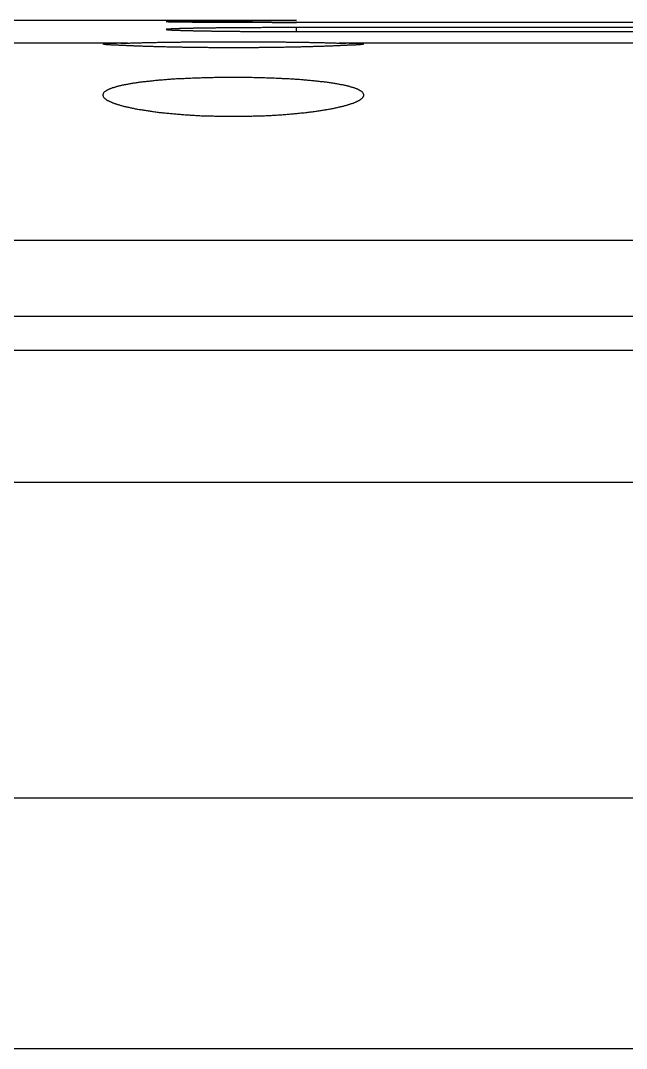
# Model space of a CAD drawing. Header units: millimetres. Extents: x -945625 to 316, y 6 to 533140.
# Drawn here: x -945372.03 to -945368.2, y 532390.01 to 532396.51 of the extents above; entities that cross this region are included whole.
import ezdxf

# ---------------------------------------------------------------- set-up
doc = ezdxf.new("R2010")
doc.units = ezdxf.units.MM
doc.header["$LTSCALE"] = 4

msp = doc.modelspace()

# ---------------------------------------------------------------- linework, layer by layer
at = {"color": 7, "linetype": 'Continuous'}
for p, q in [((-945370.2844, 532396.5092), (-945400.8844, 532396.5092)), ((-945370.2844, 532396.4981), (-945367.2844, 532396.4981)), ((-945370.2844, 532396.4399), (-945370.2844, 532396.4646)), ((-945367.2844, 532396.4646), (-945370.2844, 532396.4646)), ((-945370.2844, 532396.4399), (-945367.2844, 532396.4399)), ((-945371.3958, 532396.3653), (-945373.373, 532396.3653)), ((-945371.3958, 532396.3652), (-945371.3406, 532396.3652)), ((-945370.0282, 532396.3652), (-945369.9729, 532396.3652)), ((-945367.9958, 532396.3653), (-945369.9729, 532396.3653)), ((-945354.8844, 532395.118), (-945400.8844, 532395.118)), ((-945400.8844, 532394.6388), (-945354.8844, 532394.6388)), ((-945462.6844, 532394.425), (-945343.4844, 532394.425)), ((-945343.4844, 532393.589), (-945462.6844, 532393.589)), ((-945343.4844, 532391.5908), (-945462.6844, 532391.5908)), ((-945454.4844, 532390.0092), (-945353.8844, 532390.0092))]:
    msp.add_line(p, q, dxfattribs=at)
for points in [[(-945370.2845, 532396.5067), (-945370.2915, 532396.5067), (-945370.2975, 532396.5067), (-945370.3045, 532396.5067), (-945370.3115, 532396.5067), (-945370.3185, 532396.5067), (-945370.3255, 532396.5067), (-945370.3315, 532396.5067), (-945370.3385, 532396.5067), (-945370.3455, 532396.5067), (-945370.3525, 532396.5067), (-945370.3585, 532396.5067), (-945370.3655, 532396.5067), (-945370.3725, 532396.5067), (-945370.3795, 532396.5067), (-945370.3855, 532396.5067), (-945370.3925, 532396.5067), (-945370.3995, 532396.5067), (-945370.4065, 532396.5067), (-945370.4125, 532396.5067), (-945370.4195, 532396.5067), (-945370.4265, 532396.5067), (-945370.4335, 532396.5067), (-945370.4395, 532396.5067), (-945370.4465, 532396.5067), (-945370.4535, 532396.5067), (-945370.4595, 532396.5067), (-945370.4665, 532396.5067), (-945370.4735, 532396.5067), (-945370.4795, 532396.5067), (-945370.4865, 532396.5067), (-945370.4935, 532396.5067), (-945370.4995, 532396.5067), (-945370.5065, 532396.5067), (-945370.5135, 532396.5067), (-945370.5195, 532396.5067), (-945370.5265, 532396.5067), (-945370.5325, 532396.5067), (-945370.5395, 532396.5067), (-945370.5455, 532396.5067), (-945370.5525, 532396.5067), (-945370.5585, 532396.5067), (-945370.5645, 532396.5057), (-945370.5715, 532396.5057), (-945370.5775, 532396.5057), (-945370.5845, 532396.5057), (-945370.5905, 532396.5057), (-945370.5965, 532396.5057), (-945370.6035, 532396.5057), (-945370.6095, 532396.5057), (-945370.6155, 532396.5057), (-945370.6215, 532396.5057), (-945370.6275, 532396.5057), (-945370.6345, 532396.5057), (-945370.6405, 532396.5057), (-945370.6465, 532396.5057), (-945370.6525, 532396.5057), (-945370.6585, 532396.5057), (-945370.6645, 532396.5057), (-945370.6705, 532396.5057), (-945370.6765, 532396.5057), (-945370.6825, 532396.5057), (-945370.6885, 532396.5057), (-945370.6945, 532396.5057), (-945370.7005, 532396.5057), (-945370.7055, 532396.5057), (-945370.7115, 532396.5057), (-945370.7175, 532396.5057), (-945370.7235, 532396.5057), (-945370.7295, 532396.5057), (-945370.7345, 532396.5057), (-945370.7405, 532396.5057), (-945370.7465, 532396.5057), (-945370.7515, 532396.5057), (-945370.7575, 532396.5057), (-945370.7625, 532396.5057), (-945370.7685, 532396.5057), (-945370.7735, 532396.5057), (-945370.7795, 532396.5057), (-945370.7845, 532396.5057), (-945370.7895, 532396.5057), (-945370.7955, 532396.5057), (-945370.8005, 532396.5057), (-945370.8055, 532396.5057), (-945370.8115, 532396.5057), (-945370.8165, 532396.5057), (-945370.8215, 532396.5057), (-945370.8265, 532396.5057), (-945370.8315, 532396.5057), (-945370.8365, 532396.5057), (-945370.8415, 532396.5057), (-945370.8465, 532396.5057), (-945370.8515, 532396.5057), (-945370.8565, 532396.5057), (-945370.8615, 532396.5057), (-945370.8665, 532396.5057), (-945370.8715, 532396.5057), (-945370.8765, 532396.5057), (-945370.8805, 532396.5057), (-945370.8855, 532396.5057), (-945370.8905, 532396.5057), (-945370.8945, 532396.5057), (-945370.8995, 532396.5057), (-945370.9045, 532396.5057), (-945370.9085, 532396.5057), (-945370.9125, 532396.5057), (-945370.9175, 532396.5057), (-945370.9215, 532396.5057), (-945370.9265, 532396.5057), (-945370.9305, 532396.5057), (-945370.9345, 532396.5047), (-945370.9385, 532396.5047), (-945370.9425, 532396.5047), (-945370.9475, 532396.5047), (-945370.9515, 532396.5047), (-945370.9555, 532396.5047), (-945370.9595, 532396.5047), (-945370.9625, 532396.5047), (-945370.9665, 532396.5047), (-945370.9705, 532396.5047), (-945370.9745, 532396.5047), (-945370.9785, 532396.5047), (-945370.9815, 532396.5047), (-945370.9855, 532396.5047), (-945370.9885, 532396.5047), (-945370.9925, 532396.5047), (-945370.9955, 532396.5047), (-945370.9995, 532396.5047), (-945371.0025, 532396.5047), (-945371.0055, 532396.5047), (-945371.0095, 532396.5047), (-945371.0125, 532396.5047), (-945371.0155, 532396.5047), (-945371.0185, 532396.5047), (-945371.0215, 532396.5047), (-945371.0245, 532396.5047), (-945371.0275, 532396.5047), (-945371.0305, 532396.5047), (-945371.0335, 532396.5047), (-945371.0365, 532396.5047), (-945371.0395, 532396.5047), (-945371.0415, 532396.5047), (-945371.0445, 532396.5047), (-945371.0465, 532396.5047), (-945371.0495, 532396.5047), (-945371.0525, 532396.5047), (-945371.0545, 532396.5047), (-945371.0595, 532396.5047), (-945371.0635, 532396.5037), (-945371.0655, 532396.5037), (-945371.0685, 532396.5037), (-945371.0705, 532396.5037), (-945371.0725, 532396.5037), (-945371.0745, 532396.5037), (-945371.0765, 532396.5037), (-945371.0785, 532396.5037), (-945371.0815, 532396.5037), (-945371.0835, 532396.5037), (-945371.0865, 532396.5037), (-945371.0885, 532396.5037), (-945371.0915, 532396.5037), (-945371.0935, 532396.5037), (-945371.0955, 532396.5037), (-945371.0985, 532396.5037), (-945371.1005, 532396.5037), (-945371.1025, 532396.5037), (-945371.1055, 532396.5037), (-945371.1075, 532396.5037), (-945371.1095, 532396.5027), (-945371.1065, 532396.5027), (-945371.1045, 532396.5027), (-945371.1015, 532396.5027), (-945371.0995, 532396.5027), (-945371.0975, 532396.5027), (-945371.0945, 532396.5017), (-945371.0925, 532396.5017), (-945371.0895, 532396.5017), (-945371.0865, 532396.5017), (-945371.0835, 532396.5017), (-945371.0815, 532396.5017), (-945371.0785, 532396.5017), (-945371.0765, 532396.5017), (-945371.0745, 532396.5017), (-945371.0725, 532396.5017), (-945371.0705, 532396.5017), (-945371.0685, 532396.5017), (-945371.0645, 532396.5017), (-945371.0615, 532396.5017), (-945371.0575, 532396.5017), (-945371.0545, 532396.5017), (-945371.0525, 532396.5017), (-945371.0495, 532396.5017), (-945371.0475, 532396.5017), (-945371.0445, 532396.5017), (-945371.0425, 532396.5007), (-945371.0395, 532396.5007), (-945371.0365, 532396.5007), (-945371.0335, 532396.5007), (-945371.0305, 532396.5007), (-945371.0285, 532396.5007), (-945371.0255, 532396.5007), (-945371.0225, 532396.5007), (-945371.0195, 532396.5007), (-945371.0155, 532396.5007), (-945371.0125, 532396.5007), (-945371.0095, 532396.5007), (-945371.0065, 532396.5007), (-945371.0025, 532396.5007), (-945370.9995, 532396.5007), (-945370.9965, 532396.5007), (-945370.9925, 532396.5007), (-945370.9895, 532396.5007), (-945370.9855, 532396.5007), (-945370.9825, 532396.5007), (-945370.9785, 532396.5007), (-945370.9745, 532396.5007), (-945370.9705, 532396.5007), (-945370.9675, 532396.5007), (-945370.9635, 532396.5007), (-945370.9595, 532396.5007), (-945370.9555, 532396.5007), (-945370.9515, 532396.5007), (-945370.9475, 532396.5007), (-945370.9435, 532396.4997), (-945370.9395, 532396.4997), (-945370.9345, 532396.4997), (-945370.9305, 532396.4997), (-945370.9265, 532396.4997), (-945370.9225, 532396.4997), (-945370.9175, 532396.4997), (-945370.9135, 532396.4997), (-945370.9085, 532396.4997), (-945370.9045, 532396.4997), (-945370.8995, 532396.4997), (-945370.8955, 532396.4997), (-945370.8905, 532396.4997), (-945370.8865, 532396.4997), (-945370.8815, 532396.4997), (-945370.8765, 532396.4997), (-945370.8725, 532396.4997), (-945370.8675, 532396.4997), (-945370.8625, 532396.4997), (-945370.8575, 532396.4997), (-945370.8525, 532396.4997), (-945370.8485, 532396.4997), (-945370.8435, 532396.4997), (-945370.8385, 532396.4997), (-945370.8335, 532396.4997), (-945370.8285, 532396.4997), (-945370.8235, 532396.4997), (-945370.8175, 532396.4997), (-945370.8125, 532396.4997), (-945370.8075, 532396.4997), (-945370.8025, 532396.4997), (-945370.7975, 532396.4997), (-945370.7925, 532396.4997), (-945370.7865, 532396.4997), (-945370.7815, 532396.4987), (-945370.7765, 532396.4987), (-945370.7705, 532396.4987), (-945370.7655, 532396.4987), (-945370.7595, 532396.4987), (-945370.7545, 532396.4987), (-945370.7485, 532396.4987), (-945370.7435, 532396.4987), (-945370.7375, 532396.4987), (-945370.7325, 532396.4987), (-945370.7265, 532396.4987), (-945370.7215, 532396.4987), (-945370.7155, 532396.4987), (-945370.7095, 532396.4987), (-945370.7045, 532396.4987), (-945370.6985, 532396.4987), (-945370.6925, 532396.4987), (-945370.6865, 532396.4987), (-945370.6815, 532396.4987), (-945370.6755, 532396.4987), (-945370.6695, 532396.4987), (-945370.6635, 532396.4987), (-945370.6575, 532396.4987), (-945370.6515, 532396.4987), (-945370.6455, 532396.4987), (-945370.6395, 532396.4987), (-945370.6335, 532396.4987), (-945370.6275, 532396.4987), (-945370.6215, 532396.4987), (-945370.6155, 532396.4987), (-945370.6095, 532396.4987), (-945370.6035, 532396.4987), (-945370.5975, 532396.4987), (-945370.5915, 532396.4987), (-945370.5855, 532396.4987), (-945370.5785, 532396.4987), (-945370.5725, 532396.4987), (-945370.5665, 532396.4987), (-945370.5605, 532396.4987), (-945370.5535, 532396.4987), (-945370.5475, 532396.4987), (-945370.5415, 532396.4987), (-945370.5345, 532396.4987), (-945370.5285, 532396.4987), (-945370.5225, 532396.4987), (-945370.5155, 532396.4987), (-945370.5095, 532396.4987), (-945370.5035, 532396.4987), (-945370.4965, 532396.4987), (-945370.4905, 532396.4987), (-945370.4835, 532396.4987), (-945370.4775, 532396.4987), (-945370.4705, 532396.4987), (-945370.4645, 532396.4987), (-945370.4575, 532396.4987), (-945370.4515, 532396.4987), (-945370.4445, 532396.4987), (-945370.4385, 532396.4977), (-945370.4315, 532396.4977), (-945370.4255, 532396.4977), (-945370.4185, 532396.4977), (-945370.4115, 532396.4977), (-945370.4055, 532396.4977), (-945370.3985, 532396.4977), (-945370.3925, 532396.4977), (-945370.3855, 532396.4977), (-945370.3785, 532396.4977), (-945370.3725, 532396.4977), (-945370.3655, 532396.4977), (-945370.3585, 532396.4977), (-945370.3515, 532396.4977), (-945370.3455, 532396.4977), (-945370.3385, 532396.4977), (-945370.3315, 532396.4977), (-945370.3255, 532396.4977), (-945370.3185, 532396.4977), (-945370.3115, 532396.4977), (-945370.3045, 532396.4977), (-945370.2975, 532396.4977), (-945370.2915, 532396.4977), (-945370.2845, 532396.4977)], [(-945370.2845, 532396.4647), (-945370.2915, 532396.4647), (-945370.2985, 532396.4647), (-945370.3055, 532396.4647), (-945370.3115, 532396.4647), (-945370.3185, 532396.4647), (-945370.3255, 532396.4647), (-945370.3325, 532396.4647), (-945370.3395, 532396.4647), (-945370.3465, 532396.4647), (-945370.3535, 532396.4647), (-945370.3595, 532396.4647), (-945370.3665, 532396.4647), (-945370.3735, 532396.4647), (-945370.3805, 532396.4647), (-945370.3875, 532396.4647), (-945370.3935, 532396.4647), (-945370.4005, 532396.4647), (-945370.4075, 532396.4647), (-945370.4145, 532396.4647), (-945370.4215, 532396.4647), (-945370.4275, 532396.4647), (-945370.4345, 532396.4647), (-945370.4415, 532396.4647), (-945370.4475, 532396.4647), (-945370.4545, 532396.4647), (-945370.4615, 532396.4647), (-945370.4675, 532396.4647), (-945370.4745, 532396.4647), (-945370.4815, 532396.4647), (-945370.4875, 532396.4647), (-945370.4945, 532396.4647), (-945370.5005, 532396.4647), (-945370.5075, 532396.4637), (-945370.5135, 532396.4637), (-945370.5205, 532396.4637), (-945370.5275, 532396.4637), (-945370.5335, 532396.4637), (-945370.5395, 532396.4637), (-945370.5465, 532396.4637), (-945370.5525, 532396.4637), (-945370.5595, 532396.4637), (-945370.5655, 532396.4637), (-945370.5725, 532396.4637), (-945370.5785, 532396.4637), (-945370.5845, 532396.4637), (-945370.5915, 532396.4637), (-945370.5975, 532396.4637), (-945370.6035, 532396.4637), (-945370.6095, 532396.4637), (-945370.6165, 532396.4637), (-945370.6225, 532396.4637), (-945370.6285, 532396.4637), (-945370.6345, 532396.4637), (-945370.6405, 532396.4637), (-945370.6475, 532396.4637), (-945370.6535, 532396.4637), (-945370.6595, 532396.4637), (-945370.6655, 532396.4637), (-945370.6715, 532396.4637), (-945370.6775, 532396.4637), (-945370.6835, 532396.4637), (-945370.6895, 532396.4627), (-945370.6955, 532396.4627), (-945370.7015, 532396.4627), (-945370.7065, 532396.4627), (-945370.7125, 532396.4627), (-945370.7185, 532396.4627), (-945370.7245, 532396.4627), (-945370.7305, 532396.4627), (-945370.7355, 532396.4627), (-945370.7415, 532396.4627), (-945370.7475, 532396.4627), (-945370.7525, 532396.4627), (-945370.7585, 532396.4627), (-945370.7645, 532396.4627), (-945370.7695, 532396.4627), (-945370.7755, 532396.4627), (-945370.7805, 532396.4627), (-945370.7865, 532396.4627), (-945370.7915, 532396.4627), (-945370.7975, 532396.4617), (-945370.8025, 532396.4617), (-945370.8075, 532396.4617), (-945370.8135, 532396.4617), (-945370.8185, 532396.4617), (-945370.8235, 532396.4617), (-945370.8285, 532396.4617), (-945370.8335, 532396.4617), (-945370.8385, 532396.4617), (-945370.8445, 532396.4617), (-945370.8495, 532396.4617), (-945370.8535, 532396.4617), (-945370.8585, 532396.4617), (-945370.8635, 532396.4617), (-945370.8685, 532396.4617), (-945370.8735, 532396.4617), (-945370.8785, 532396.4607), (-945370.8825, 532396.4607), (-945370.8875, 532396.4607), (-945370.8925, 532396.4607), (-945370.8965, 532396.4607), (-945370.9015, 532396.4607), (-945370.9055, 532396.4607), (-945370.9105, 532396.4607), (-945370.9145, 532396.4607), (-945370.9195, 532396.4607), (-945370.9235, 532396.4607), (-945370.9275, 532396.4607), (-945370.9315, 532396.4607), (-945370.9365, 532396.4607), (-945370.9405, 532396.4597), (-945370.9445, 532396.4597), (-945370.9485, 532396.4597), (-945370.9525, 532396.4597), (-945370.9565, 532396.4597), (-945370.9605, 532396.4597), (-945370.9645, 532396.4597), (-945370.9675, 532396.4597), (-945370.9715, 532396.4597), (-945370.9755, 532396.4597), (-945370.9795, 532396.4597), (-945370.9825, 532396.4597), (-945370.9865, 532396.4597), (-945370.9895, 532396.4587), (-945370.9935, 532396.4587), (-945370.9965, 532396.4587), (-945371.0005, 532396.4587), (-945371.0035, 532396.4587), (-945371.0065, 532396.4587), (-945371.0095, 532396.4587), (-945371.0135, 532396.4587), (-945371.0165, 532396.4587), (-945371.0195, 532396.4587), (-945371.0225, 532396.4587), (-945371.0255, 532396.4587), (-945371.0285, 532396.4577), (-945371.0315, 532396.4577), (-945371.0345, 532396.4577), (-945371.0365, 532396.4577), (-945371.0395, 532396.4577), (-945371.0425, 532396.4577), (-945371.0455, 532396.4577), (-945371.0475, 532396.4577), (-945371.0505, 532396.4577), (-945371.0525, 532396.4577), (-945371.0555, 532396.4577), (-945371.0575, 532396.4567), (-945371.0595, 532396.4567), (-945371.0625, 532396.4567), (-945371.0645, 532396.4567), (-945371.0665, 532396.4567), (-945371.0705, 532396.4567), (-945371.0725, 532396.4567), (-945371.0745, 532396.4567), (-945371.0765, 532396.4567), (-945371.0785, 532396.4567), (-945371.0805, 532396.4557), (-945371.0825, 532396.4557), (-945371.0855, 532396.4557), (-945371.0875, 532396.4557), (-945371.0905, 532396.4557), (-945371.0945, 532396.4557), (-945371.0975, 532396.4547), (-945371.0995, 532396.4547), (-945371.1025, 532396.4547), (-945371.1055, 532396.4537), (-945371.1075, 532396.4537), (-945371.1095, 532396.4527), (-945371.1075, 532396.4517), (-945371.1045, 532396.4517), (-945371.1015, 532396.4507), (-945371.0995, 532396.4507), (-945371.0975, 532396.4507), (-945371.0945, 532396.4507), (-945371.0925, 532396.4507), (-945371.0895, 532396.4497), (-945371.0875, 532396.4497), (-945371.0845, 532396.4497), (-945371.0815, 532396.4497), (-945371.0795, 532396.4497), (-945371.0775, 532396.4497), (-945371.0755, 532396.4497), (-945371.0725, 532396.4487), (-945371.0705, 532396.4487), (-945371.0675, 532396.4487), (-945371.0655, 532396.4487), (-945371.0635, 532396.4487), (-945371.0615, 532396.4487), (-945371.0565, 532396.4487), (-945371.0515, 532396.4487), (-945371.0495, 532396.4477), (-945371.0465, 532396.4477), (-945371.0445, 532396.4477), (-945371.0415, 532396.4477), (-945371.0385, 532396.4477), (-945371.0365, 532396.4477), (-945371.0335, 532396.4477), (-945371.0305, 532396.4477), (-945371.0275, 532396.4477), (-945371.0245, 532396.4477), (-945371.0215, 532396.4477), (-945371.0185, 532396.4467), (-945371.0155, 532396.4467), (-945371.0125, 532396.4467), (-945371.0095, 532396.4467), (-945371.0055, 532396.4467), (-945371.0025, 532396.4467), (-945370.9995, 532396.4467), (-945370.9955, 532396.4467), (-945370.9925, 532396.4467), (-945370.9885, 532396.4467), (-945370.9855, 532396.4457), (-945370.9815, 532396.4457), (-945370.9775, 532396.4457), (-945370.9745, 532396.4457), (-945370.9705, 532396.4457), (-945370.9665, 532396.4457), (-945370.9625, 532396.4457), (-945370.9585, 532396.4457), (-945370.9545, 532396.4457), (-945370.9505, 532396.4457), (-945370.9465, 532396.4457), (-945370.9425, 532396.4457), (-945370.9385, 532396.4447), (-945370.9345, 532396.4447), (-945370.9305, 532396.4447), (-945370.9255, 532396.4447), (-945370.9215, 532396.4447), (-945370.9175, 532396.4447), (-945370.9125, 532396.4447), (-945370.9085, 532396.4447), (-945370.9035, 532396.4447), (-945370.8995, 532396.4447), (-945370.8945, 532396.4447), (-945370.8905, 532396.4437), (-945370.8855, 532396.4437), (-945370.8815, 532396.4437), (-945370.8765, 532396.4437), (-945370.8715, 532396.4437), (-945370.8665, 532396.4437), (-945370.8625, 532396.4437), (-945370.8575, 532396.4437), (-945370.8525, 532396.4437), (-945370.8475, 532396.4437), (-945370.8425, 532396.4437), (-945370.8375, 532396.4437), (-945370.8325, 532396.4437), (-945370.8275, 532396.4437), (-945370.8225, 532396.4427), (-945370.8175, 532396.4427), (-945370.8125, 532396.4427), (-945370.8075, 532396.4427), (-945370.8025, 532396.4427), (-945370.7965, 532396.4427), (-945370.7915, 532396.4427), (-945370.7865, 532396.4427), (-945370.7805, 532396.4427), (-945370.7755, 532396.4427), (-945370.7705, 532396.4427), (-945370.7645, 532396.4427), (-945370.7595, 532396.4427), (-945370.7535, 532396.4427), (-945370.7485, 532396.4427), (-945370.7435, 532396.4417), (-945370.7375, 532396.4417), (-945370.7315, 532396.4417), (-945370.7265, 532396.4417), (-945370.7205, 532396.4417), (-945370.7155, 532396.4417), (-945370.7095, 532396.4417), (-945370.7035, 532396.4417), (-945370.6975, 532396.4417), (-945370.6925, 532396.4417), (-945370.6865, 532396.4417), (-945370.6805, 532396.4417), (-945370.6745, 532396.4417), (-945370.6685, 532396.4417), (-945370.6635, 532396.4417), (-945370.6575, 532396.4417), (-945370.6515, 532396.4417), (-945370.6455, 532396.4417), (-945370.6395, 532396.4407), (-945370.6335, 532396.4407), (-945370.6275, 532396.4407), (-945370.6215, 532396.4407), (-945370.6155, 532396.4407), (-945370.6095, 532396.4407), (-945370.6035, 532396.4407), (-945370.5965, 532396.4407), (-945370.5905, 532396.4407), (-945370.5845, 532396.4407), (-945370.5785, 532396.4407), (-945370.5725, 532396.4407), (-945370.5665, 532396.4407), (-945370.5595, 532396.4407), (-945370.5535, 532396.4407), (-945370.5475, 532396.4407), (-945370.5415, 532396.4407), (-945370.5345, 532396.4407), (-945370.5285, 532396.4407), (-945370.5225, 532396.4407), (-945370.5155, 532396.4407), (-945370.5095, 532396.4407), (-945370.5025, 532396.4407), (-945370.4965, 532396.4407), (-945370.4905, 532396.4407), (-945370.4835, 532396.4407), (-945370.4775, 532396.4407), (-945370.4705, 532396.4407), (-945370.4645, 532396.4397), (-945370.4575, 532396.4397), (-945370.4515, 532396.4397), (-945370.4445, 532396.4397), (-945370.4385, 532396.4397), (-945370.4315, 532396.4397), (-945370.4245, 532396.4397), (-945370.4185, 532396.4397), (-945370.4115, 532396.4397), (-945370.4055, 532396.4397), (-945370.3985, 532396.4397), (-945370.3915, 532396.4397), (-945370.3855, 532396.4397), (-945370.3785, 532396.4397), (-945370.3715, 532396.4397), (-945370.3655, 532396.4397), (-945370.3585, 532396.4397), (-945370.3515, 532396.4397), (-945370.3455, 532396.4397), (-945370.3385, 532396.4397), (-945370.3315, 532396.4397), (-945370.3255, 532396.4397), (-945370.3185, 532396.4397), (-945370.3115, 532396.4397), (-945370.3045, 532396.4397), (-945370.2975, 532396.4397), (-945370.2915, 532396.4397), (-945370.2845, 532396.4397)], [(-945371.3405, 532396.3647), (-945371.3455, 532396.3647), (-945371.3495, 532396.3647), (-945371.3545, 532396.3657), (-945371.3595, 532396.3657), (-945371.3635, 532396.3657), (-945371.3675, 532396.3657), (-945371.3725, 532396.3657), (-945371.3765, 532396.3657), (-945371.3805, 532396.3657), (-945371.3845, 532396.3657), (-945371.3885, 532396.3657), (-945371.3925, 532396.3657), (-945371.3965, 532396.3657), (-945371.4005, 532396.3657), (-945371.4045, 532396.3657), (-945371.4085, 532396.3657), (-945371.4115, 532396.3657), (-945371.4155, 532396.3657), (-945371.4185, 532396.3657), (-945371.4225, 532396.3657), (-945371.4255, 532396.3647), (-945371.4295, 532396.3647), (-945371.4325, 532396.3647), (-945371.4355, 532396.3647), (-945371.4385, 532396.3647), (-945371.4415, 532396.3647), (-945371.4445, 532396.3647), (-945371.4475, 532396.3647), (-945371.4505, 532396.3647), (-945371.4535, 532396.3647), (-945371.4565, 532396.3647), (-945371.4585, 532396.3647), (-945371.4615, 532396.3647), (-945371.4645, 532396.3647), (-945371.4665, 532396.3647), (-945371.4685, 532396.3647), (-945371.4715, 532396.3647), (-945371.4735, 532396.3647), (-945371.4755, 532396.3647), (-945371.4775, 532396.3647), (-945371.4815, 532396.3647), (-945371.4835, 532396.3647), (-945371.4855, 532396.3647), (-945371.4875, 532396.3647), (-945371.4895, 532396.3647), (-945371.4925, 532396.3637), (-945371.4955, 532396.3637), (-945371.4985, 532396.3637), (-945371.5015, 532396.3637), (-945371.5045, 532396.3637), (-945371.5065, 532396.3637), (-945371.5095, 532396.3627), (-945371.5065, 532396.3617), (-945371.5035, 532396.3607), (-945371.5005, 532396.3607), (-945371.4985, 532396.3597), (-945371.4955, 532396.3597), (-945371.4935, 532396.3597), (-945371.4915, 532396.3597), (-945371.4885, 532396.3587), (-945371.4865, 532396.3587), (-945371.4845, 532396.3587), (-945371.4805, 532396.3587), (-945371.4785, 532396.3587), (-945371.4765, 532396.3587), (-945371.4745, 532396.3577), (-945371.4725, 532396.3577), (-945371.4695, 532396.3577), (-945371.4675, 532396.3577), (-945371.4645, 532396.3577), (-945371.4625, 532396.3577), (-945371.4595, 532396.3567), (-945371.4575, 532396.3567), (-945371.4545, 532396.3567), (-945371.4515, 532396.3567), (-945371.4485, 532396.3567), (-945371.4455, 532396.3567), (-945371.4435, 532396.3557), (-945371.4395, 532396.3557), (-945371.4365, 532396.3557), (-945371.4335, 532396.3557), (-945371.4305, 532396.3557), (-945371.4275, 532396.3547), (-945371.4235, 532396.3547), (-945371.4205, 532396.3547), (-945371.4165, 532396.3547), (-945371.4135, 532396.3547), (-945371.4095, 532396.3547), (-945371.4055, 532396.3537), (-945371.4025, 532396.3537), (-945371.3985, 532396.3537), (-945371.3945, 532396.3537), (-945371.3905, 532396.3537), (-945371.3865, 532396.3527), (-945371.3825, 532396.3527), (-945371.3785, 532396.3527), (-945371.3735, 532396.3527), (-945371.3695, 532396.3527), (-945371.3655, 532396.3527), (-945371.3605, 532396.3517), (-945371.3565, 532396.3517), (-945371.3515, 532396.3517), (-945371.3475, 532396.3517), (-945371.3425, 532396.3517), (-945371.3375, 532396.3507), (-945371.3335, 532396.3507), (-945371.3285, 532396.3507), (-945371.3235, 532396.3507), (-945371.3185, 532396.3507), (-945371.3135, 532396.3497), (-945371.3085, 532396.3497), (-945371.3035, 532396.3497), (-945371.2985, 532396.3497), (-945371.2935, 532396.3497), (-945371.2885, 532396.3497), (-945371.2825, 532396.3487), (-945371.2775, 532396.3487), (-945371.2725, 532396.3487), (-945371.2665, 532396.3487), (-945371.2615, 532396.3487), (-945371.2555, 532396.3477), (-945371.2505, 532396.3477), (-945371.2445, 532396.3477), (-945371.2395, 532396.3477), (-945371.2335, 532396.3477), (-945371.2275, 532396.3477), (-945371.2225, 532396.3467), (-945371.2165, 532396.3467), (-945371.2105, 532396.3467), (-945371.2045, 532396.3467), (-945371.1985, 532396.3467), (-945371.1925, 532396.3467), (-945371.1865, 532396.3457), (-945371.1805, 532396.3457), (-945371.1745, 532396.3457), (-945371.1685, 532396.3457), (-945371.1625, 532396.3457), (-945371.1565, 532396.3457), (-945371.1505, 532396.3447), (-945371.1435, 532396.3447), (-945371.1375, 532396.3447), (-945371.1315, 532396.3447), (-945371.1245, 532396.3447), (-945371.1185, 532396.3447), (-945371.1125, 532396.3447), (-945371.1055, 532396.3437), (-945371.0995, 532396.3437), (-945371.0925, 532396.3437), (-945371.0865, 532396.3437), (-945371.0795, 532396.3437), (-945371.0735, 532396.3437), (-945371.0665, 532396.3437), (-945371.0595, 532396.3427), (-945371.0525, 532396.3427), (-945371.0465, 532396.3427), (-945371.0395, 532396.3427), (-945371.0325, 532396.3427), (-945371.0255, 532396.3427), (-945371.0195, 532396.3427), (-945371.0125, 532396.3427), (-945371.0055, 532396.3417), (-945370.9985, 532396.3417), (-945370.9915, 532396.3417), (-945370.9845, 532396.3417), (-945370.9775, 532396.3417), (-945370.9705, 532396.3417), (-945370.9635, 532396.3417), (-945370.9565, 532396.3417), (-945370.9495, 532396.3417), (-945370.9415, 532396.3417), (-945370.9345, 532396.3407), (-945370.9275, 532396.3407), (-945370.9205, 532396.3407), (-945370.9135, 532396.3407), (-945370.9055, 532396.3407), (-945370.8985, 532396.3407), (-945370.8915, 532396.3407), (-945370.8845, 532396.3407), (-945370.8765, 532396.3407), (-945370.8695, 532396.3407), (-945370.8615, 532396.3407), (-945370.8545, 532396.3407), (-945370.8475, 532396.3407), (-945370.8395, 532396.3397), (-945370.8325, 532396.3397), (-945370.8245, 532396.3397), (-945370.8175, 532396.3397), (-945370.8095, 532396.3397), (-945370.8025, 532396.3397), (-945370.7945, 532396.3397), (-945370.7875, 532396.3397), (-945370.7795, 532396.3397), (-945370.7725, 532396.3397), (-945370.7645, 532396.3397), (-945370.7575, 532396.3397), (-945370.7495, 532396.3397), (-945370.7415, 532396.3397), (-945370.7345, 532396.3397), (-945370.7265, 532396.3397), (-945370.7185, 532396.3397), (-945370.7115, 532396.3397), (-945370.7035, 532396.3397), (-945370.6955, 532396.3397), (-945370.6885, 532396.3397), (-945370.6805, 532396.3397), (-945370.6725, 532396.3397), (-945370.6645, 532396.3397), (-945370.6575, 532396.3397), (-945370.6495, 532396.3397), (-945370.6415, 532396.3397), (-945370.6335, 532396.3397), (-945370.6255, 532396.3397), (-945370.6185, 532396.3397), (-945370.6105, 532396.3397), (-945370.6025, 532396.3397), (-945370.5945, 532396.3397), (-945370.5875, 532396.3397), (-945370.5795, 532396.3397), (-945370.5715, 532396.3397), (-945370.5645, 532396.3397), (-945370.5565, 532396.3397), (-945370.5485, 532396.3397), (-945370.5415, 532396.3397), (-945370.5335, 532396.3397), (-945370.5255, 532396.3397), (-945370.5185, 532396.3407), (-945370.5105, 532396.3407), (-945370.5035, 532396.3407), (-945370.4955, 532396.3407), (-945370.4875, 532396.3407), (-945370.4805, 532396.3407), (-945370.4725, 532396.3407), (-945370.4655, 532396.3407), (-945370.4575, 532396.3407), (-945370.4505, 532396.3407), (-945370.4425, 532396.3407), (-945370.4355, 532396.3407), (-945370.4285, 532396.3407), (-945370.4205, 532396.3417), (-945370.4135, 532396.3417), (-945370.4065, 532396.3417), (-945370.3985, 532396.3417), (-945370.3915, 532396.3417), (-945370.3845, 532396.3417), (-945370.3775, 532396.3417), (-945370.3695, 532396.3417), (-945370.3625, 532396.3417), (-945370.3555, 532396.3427), (-945370.3485, 532396.3427), (-945370.3415, 532396.3427), (-945370.3345, 532396.3427), (-945370.3275, 532396.3427), (-945370.3205, 532396.3427), (-945370.3135, 532396.3427), (-945370.3065, 532396.3427), (-945370.2995, 532396.3437), (-945370.2925, 532396.3437), (-945370.2855, 532396.3437), (-945370.2785, 532396.3437), (-945370.2715, 532396.3437), (-945370.2655, 532396.3437), (-945370.2585, 532396.3437), (-945370.2515, 532396.3447), (-945370.2455, 532396.3447), (-945370.2385, 532396.3447), (-945370.2325, 532396.3447), (-945370.2255, 532396.3447), (-945370.2195, 532396.3447), (-945370.2135, 532396.3457), (-945370.2065, 532396.3457), (-945370.2005, 532396.3457), (-945370.1945, 532396.3457), (-945370.1885, 532396.3457), (-945370.1815, 532396.3457), (-945370.1755, 532396.3467), (-945370.1695, 532396.3467), (-945370.1635, 532396.3467), (-945370.1575, 532396.3467), (-945370.1525, 532396.3467), (-945370.1465, 532396.3467), (-945370.1405, 532396.3477), (-945370.1345, 532396.3477), (-945370.1285, 532396.3477), (-945370.1235, 532396.3477), (-945370.1175, 532396.3477), (-945370.1125, 532396.3477), (-945370.1065, 532396.3487), (-945370.1015, 532396.3487), (-945370.0955, 532396.3487), (-945370.0905, 532396.3487), (-945370.0855, 532396.3487), (-945370.0805, 532396.3497), (-945370.0745, 532396.3497), (-945370.0695, 532396.3497), (-945370.0645, 532396.3497), (-945370.0595, 532396.3497), (-945370.0545, 532396.3497), (-945370.0495, 532396.3507), (-945370.0445, 532396.3507), (-945370.0405, 532396.3507), (-945370.0355, 532396.3507), (-945370.0305, 532396.3507), (-945370.0265, 532396.3517), (-945370.0215, 532396.3517), (-945370.0165, 532396.3517), (-945370.0125, 532396.3517), (-945370.0085, 532396.3517), (-945370.0035, 532396.3527), (-945369.9995, 532396.3527), (-945369.9955, 532396.3527), (-945369.9915, 532396.3527), (-945369.9865, 532396.3527), (-945369.9825, 532396.3527), (-945369.9785, 532396.3537), (-945369.9745, 532396.3537), (-945369.9715, 532396.3537), (-945369.9675, 532396.3537), (-945369.9635, 532396.3537), (-945369.9595, 532396.3547), (-945369.9565, 532396.3547), (-945369.9525, 532396.3547), (-945369.9495, 532396.3547), (-945369.9455, 532396.3547), (-945369.9425, 532396.3547), (-945369.9385, 532396.3557), (-945369.9355, 532396.3557), (-945369.9325, 532396.3557), (-945369.9295, 532396.3557), (-945369.9265, 532396.3557), (-945369.9235, 532396.3567), (-945369.9205, 532396.3567), (-945369.9175, 532396.3567), (-945369.9145, 532396.3567), (-945369.9115, 532396.3567), (-945369.9095, 532396.3567), (-945369.9065, 532396.3577), (-945369.9035, 532396.3577), (-945369.9015, 532396.3577), (-945369.8995, 532396.3577), (-945369.8965, 532396.3577), (-945369.8945, 532396.3577), (-945369.8925, 532396.3587), (-945369.8905, 532396.3587), (-945369.8865, 532396.3587), (-945369.8845, 532396.3587), (-945369.8825, 532396.3587), (-945369.8805, 532396.3587), (-945369.8785, 532396.3597), (-945369.8755, 532396.3597), (-945369.8725, 532396.3597), (-945369.8685, 532396.3607), (-945369.8665, 532396.3607), (-945369.8635, 532396.3607), (-945369.8615, 532396.3617), (-945369.8595, 532396.3617), (-945369.8625, 532396.3627), (-945369.8645, 532396.3637), (-945369.8675, 532396.3637), (-945369.8695, 532396.3637), (-945369.8735, 532396.3637), (-945369.8765, 532396.3637), (-945369.8795, 532396.3637), (-945369.8825, 532396.3647), (-945369.8845, 532396.3647), (-945369.8865, 532396.3647), (-945369.8885, 532396.3647), (-945369.8925, 532396.3647), (-945369.8945, 532396.3647), (-945369.8965, 532396.3647), (-945369.8985, 532396.3647), (-945369.9015, 532396.3647), (-945369.9035, 532396.3647), (-945369.9065, 532396.3647), (-945369.9085, 532396.3647), (-945369.9115, 532396.3647), (-945369.9135, 532396.3647), (-945369.9165, 532396.3647), (-945369.9195, 532396.3647), (-945369.9225, 532396.3647), (-945369.9255, 532396.3647), (-945369.9285, 532396.3647), (-945369.9315, 532396.3647), (-945369.9345, 532396.3647), (-945369.9375, 532396.3647), (-945369.9405, 532396.3647), (-945369.9445, 532396.3647), (-945369.9475, 532396.3647), (-945369.9505, 532396.3647), (-945369.9545, 532396.3657), (-945369.9575, 532396.3657), (-945369.9615, 532396.3657), (-945369.9655, 532396.3657), (-945369.9695, 532396.3657), (-945369.9725, 532396.3657), (-945369.9765, 532396.3657), (-945369.9805, 532396.3657), (-945369.9845, 532396.3657), (-945369.9885, 532396.3657), (-945369.9925, 532396.3657)], [(-945370.0285, 532396.3647), (-945370.0335, 532396.3657), (-945370.0385, 532396.3657), (-945370.0435, 532396.3657), (-945370.0485, 532396.3657), (-945370.0535, 532396.3657), (-945370.0585, 532396.3657), (-945370.0635, 532396.3657), (-945370.0685, 532396.3667), (-945370.0745, 532396.3667), (-945370.0795, 532396.3667), (-945370.0855, 532396.3667), (-945370.0905, 532396.3667), (-945370.0965, 532396.3667), (-945370.1015, 532396.3667), (-945370.1075, 532396.3677), (-945370.1135, 532396.3677), (-945370.1185, 532396.3677), (-945370.1245, 532396.3677), (-945370.1305, 532396.3677), (-945370.1365, 532396.3677), (-945370.1425, 532396.3677), (-945370.1485, 532396.3677), (-945370.1545, 532396.3687), (-945370.1605, 532396.3687), (-945370.1665, 532396.3687), (-945370.1725, 532396.3687), (-945370.1795, 532396.3687), (-945370.1855, 532396.3687), (-945370.1915, 532396.3687), (-945370.1985, 532396.3687), (-945370.2045, 532396.3697), (-945370.2105, 532396.3697), (-945370.2175, 532396.3697), (-945370.2245, 532396.3697), (-945370.2305, 532396.3697), (-945370.2375, 532396.3697), (-945370.2435, 532396.3697), (-945370.2505, 532396.3697), (-945370.2575, 532396.3697), (-945370.2645, 532396.3697), (-945370.2705, 532396.3707), (-945370.2775, 532396.3707), (-945370.2845, 532396.3707), (-945370.2915, 532396.3707), (-945370.2985, 532396.3707), (-945370.3055, 532396.3707), (-945370.3125, 532396.3707), (-945370.3195, 532396.3707), (-945370.3265, 532396.3707), (-945370.3335, 532396.3707), (-945370.3415, 532396.3707), (-945370.3485, 532396.3707), (-945370.3555, 532396.3717), (-945370.3625, 532396.3717), (-945370.3705, 532396.3717), (-945370.3775, 532396.3717), (-945370.3845, 532396.3717), (-945370.3925, 532396.3717), (-945370.3995, 532396.3717), (-945370.4075, 532396.3717), (-945370.4145, 532396.3717), (-945370.4225, 532396.3717), (-945370.4295, 532396.3717), (-945370.4375, 532396.3717), (-945370.4445, 532396.3717), (-945370.4525, 532396.3717), (-945370.4605, 532396.3717), (-945370.4675, 532396.3717), (-945370.4755, 532396.3727), (-945370.4835, 532396.3727), (-945370.4905, 532396.3727), (-945370.4985, 532396.3727), (-945370.5065, 532396.3727), (-945370.5145, 532396.3727), (-945370.5225, 532396.3727), (-945370.5305, 532396.3727), (-945370.5375, 532396.3727), (-945370.5455, 532396.3727), (-945370.5535, 532396.3727), (-945370.5615, 532396.3727), (-945370.5695, 532396.3727), (-945370.5775, 532396.3727), (-945370.5855, 532396.3727), (-945370.5935, 532396.3727), (-945370.6015, 532396.3727), (-945370.6095, 532396.3727), (-945370.6175, 532396.3727), (-945370.6265, 532396.3727), (-945370.6345, 532396.3727), (-945370.6425, 532396.3727), (-945370.6505, 532396.3727), (-945370.6585, 532396.3727), (-945370.6665, 532396.3727), (-945370.6745, 532396.3727), (-945370.6825, 532396.3727), (-945370.6915, 532396.3727), (-945370.6995, 532396.3727), (-945370.7075, 532396.3727), (-945370.7155, 532396.3727), (-945370.7235, 532396.3727), (-945370.7315, 532396.3727), (-945370.7395, 532396.3727), (-945370.7475, 532396.3727), (-945370.7555, 532396.3727), (-945370.7635, 532396.3727), (-945370.7715, 532396.3727), (-945370.7795, 532396.3727), (-945370.7875, 532396.3727), (-945370.7955, 532396.3727), (-945370.8025, 532396.3727), (-945370.8105, 532396.3727), (-945370.8185, 532396.3727), (-945370.8265, 532396.3727), (-945370.8345, 532396.3727), (-945370.8425, 532396.3727), (-945370.8495, 532396.3727), (-945370.8575, 532396.3727), (-945370.8655, 532396.3727), (-945370.8735, 532396.3727), (-945370.8805, 532396.3727), (-945370.8885, 532396.3727), (-945370.8965, 532396.3727), (-945370.9035, 532396.3717), (-945370.9115, 532396.3717), (-945370.9185, 532396.3717), (-945370.9265, 532396.3717), (-945370.9335, 532396.3717), (-945370.9415, 532396.3717), (-945370.9485, 532396.3717), (-945370.9565, 532396.3717), (-945370.9635, 532396.3717), (-945370.9715, 532396.3717), (-945370.9785, 532396.3717), (-945370.9855, 532396.3717), (-945370.9935, 532396.3717), (-945371.0005, 532396.3717), (-945371.0075, 532396.3717), (-945371.0145, 532396.3717), (-945371.0215, 532396.3707), (-945371.0295, 532396.3707), (-945371.0365, 532396.3707), (-945371.0435, 532396.3707), (-945371.0505, 532396.3707), (-945371.0575, 532396.3707), (-945371.0645, 532396.3707), (-945371.0715, 532396.3707), (-945371.0785, 532396.3707), (-945371.0855, 532396.3707), (-945371.0915, 532396.3707), (-945371.0985, 532396.3707), (-945371.1055, 532396.3697), (-945371.1125, 532396.3697), (-945371.1185, 532396.3697), (-945371.1255, 532396.3697), (-945371.1325, 532396.3697), (-945371.1385, 532396.3697), (-945371.1455, 532396.3697), (-945371.1515, 532396.3697), (-945371.1585, 532396.3697), (-945371.1645, 532396.3697), (-945371.1715, 532396.3687), (-945371.1775, 532396.3687), (-945371.1835, 532396.3687), (-945371.1895, 532396.3687), (-945371.1965, 532396.3687), (-945371.2025, 532396.3687), (-945371.2085, 532396.3687), (-945371.2145, 532396.3687), (-945371.2205, 532396.3677), (-945371.2265, 532396.3677), (-945371.2325, 532396.3677), (-945371.2385, 532396.3677), (-945371.2445, 532396.3677), (-945371.2495, 532396.3677), (-945371.2555, 532396.3677), (-945371.2615, 532396.3677), (-945371.2665, 532396.3667), (-945371.2725, 532396.3667), (-945371.2785, 532396.3667), (-945371.2835, 532396.3667), (-945371.2895, 532396.3667), (-945371.2945, 532396.3667), (-945371.2995, 532396.3667), (-945371.3055, 532396.3667), (-945371.3105, 532396.3657), (-945371.3155, 532396.3657), (-945371.3205, 532396.3657), (-945371.3255, 532396.3657), (-945371.3305, 532396.3657), (-945371.3355, 532396.3657), (-945371.3405, 532396.3647)], [(-945369.9925, 532396.3657), (-945369.9975, 532396.3657), (-945370.0015, 532396.3657), (-945370.0055, 532396.3657), (-945370.0105, 532396.3657), (-945370.0145, 532396.3657), (-945370.0185, 532396.3647), (-945370.0235, 532396.3647), (-945370.0285, 532396.3647)], [(-945370.6845, 532395.9037), (-945370.6755, 532395.9037), (-945370.6665, 532395.9037), (-945370.6575, 532395.9037), (-945370.6475, 532395.9037), (-945370.6385, 532395.9037), (-945370.6295, 532395.9037), (-945370.6205, 532395.9037), (-945370.6115, 532395.9037), (-945370.6025, 532395.9047), (-945370.5935, 532395.9047), (-945370.5845, 532395.9047), (-945370.5755, 532395.9047), (-945370.5665, 532395.9047), (-945370.5585, 532395.9057), (-945370.5495, 532395.9057), (-945370.5405, 532395.9057), (-945370.5315, 532395.9057), (-945370.5225, 532395.9067), (-945370.5135, 532395.9067), (-945370.5055, 532395.9067), (-945370.4965, 532395.9077), (-945370.4875, 532395.9077), (-945370.4795, 532395.9087), (-945370.4705, 532395.9087), (-945370.4615, 532395.9087), (-945370.4535, 532395.9097), (-945370.4445, 532395.9097), (-945370.4365, 532395.9107), (-945370.4275, 532395.9107), (-945370.4195, 532395.9117), (-945370.4105, 532395.9117), (-945370.4025, 532395.9127), (-945370.3935, 532395.9127), (-945370.3855, 532395.9137), (-945370.3775, 532395.9137), (-945370.3695, 532395.9147), (-945370.3605, 532395.9157), (-945370.3525, 532395.9157), (-945370.3445, 532395.9167), (-945370.3365, 532395.9177), (-945370.3285, 532395.9177), (-945370.3205, 532395.9187), (-945370.3125, 532395.9197), (-945370.3045, 532395.9197), (-945370.2965, 532395.9207), (-945370.2885, 532395.9217), (-945370.2815, 532395.9217), (-945370.2735, 532395.9227), (-945370.2655, 532395.9237), (-945370.2575, 532395.9247), (-945370.2505, 532395.9257), (-945370.2425, 532395.9257), (-945370.2355, 532395.9267), (-945370.2275, 532395.9277), (-945370.2205, 532395.9287), (-945370.2135, 532395.9297), (-945370.2055, 532395.9307), (-945370.1985, 532395.9317), (-945370.1915, 532395.9317), (-945370.1845, 532395.9327), (-945370.1775, 532395.9337), (-945370.1705, 532395.9347), (-945370.1635, 532395.9357), (-945370.1565, 532395.9367), (-945370.1495, 532395.9377), (-945370.1425, 532395.9387), (-945370.1355, 532395.9397), (-945370.1285, 532395.9407), (-945370.1225, 532395.9417), (-945370.1155, 532395.9427), (-945370.1095, 532395.9437), (-945370.1025, 532395.9447), (-945370.0965, 532395.9467), (-945370.0905, 532395.9477), (-945370.0835, 532395.9487), (-945370.0775, 532395.9497), (-945370.0715, 532395.9507), (-945370.0655, 532395.9517), (-945370.0595, 532395.9527), (-945370.0535, 532395.9537), (-945370.0475, 532395.9557), (-945370.0415, 532395.9567), (-945370.0365, 532395.9577), (-945370.0305, 532395.9587), (-945370.0255, 532395.9597), (-945370.0195, 532395.9617), (-945370.0145, 532395.9627), (-945370.0085, 532395.9637), (-945370.0035, 532395.9647), (-945369.9985, 532395.9667), (-945369.9935, 532395.9677), (-945369.9885, 532395.9687), (-945369.9835, 532395.9697), (-945369.9795, 532395.9717), (-945369.9745, 532395.9727), (-945369.9695, 532395.9737), (-945369.9655, 532395.9747), (-945369.9615, 532395.9767), (-945369.9565, 532395.9777), (-945369.9525, 532395.9787), (-945369.9485, 532395.9807), (-945369.9445, 532395.9817), (-945369.9405, 532395.9827), (-945369.9365, 532395.9837), (-945369.9325, 532395.9857), (-945369.9295, 532395.9867), (-945369.9255, 532395.9877), (-945369.9225, 532395.9897), (-945369.9185, 532395.9907), (-945369.9155, 532395.9917), (-945369.9125, 532395.9937), (-945369.9095, 532395.9947), (-945369.9065, 532395.9957), (-945369.9035, 532395.9977), (-945369.9005, 532395.9987), (-945369.8975, 532395.9997), (-945369.8945, 532396.0017), (-945369.8925, 532396.0027), (-945369.8895, 532396.0047), (-945369.8875, 532396.0057), (-945369.8855, 532396.0067), (-945369.8835, 532396.0087), (-945369.8805, 532396.0097), (-945369.8785, 532396.0107), (-945369.8775, 532396.0127), (-945369.8755, 532396.0137), (-945369.8735, 532396.0147), (-945369.8715, 532396.0167), (-945369.8695, 532396.0187), (-945369.8675, 532396.0207), (-945369.8655, 532396.0237), (-945369.8635, 532396.0257), (-945369.8625, 532396.0277), (-945369.8615, 532396.0297), (-945369.8605, 532396.0317), (-945369.8595, 532396.0337), (-945369.8595, 532396.0367), (-945369.8595, 532396.0397), (-945369.8595, 532396.0427), (-945369.8605, 532396.0447), (-945369.8615, 532396.0467), (-945369.8625, 532396.0487), (-945369.8635, 532396.0507), (-945369.8655, 532396.0527), (-945369.8675, 532396.0557), (-945369.8695, 532396.0567), (-945369.8725, 532396.0597), (-945369.8755, 532396.0617), (-945369.8775, 532396.0627), (-945369.8795, 532396.0647), (-945369.8815, 532396.0657), (-945369.8835, 532396.0667), (-945369.8855, 532396.0677), (-945369.8875, 532396.0697), (-945369.8905, 532396.0707), (-945369.8925, 532396.0717), (-945369.8955, 532396.0727), (-945369.8975, 532396.0747), (-945369.9005, 532396.0757), (-945369.9035, 532396.0767), (-945369.9065, 532396.0777), (-945369.9095, 532396.0787), (-945369.9125, 532396.0797), (-945369.9155, 532396.0817), (-945369.9195, 532396.0827), (-945369.9225, 532396.0837), (-945369.9255, 532396.0847), (-945369.9295, 532396.0857), (-945369.9335, 532396.0867), (-945369.9365, 532396.0877), (-945369.9405, 532396.0887), (-945369.9445, 532396.0907), (-945369.9485, 532396.0917), (-945369.9525, 532396.0927), (-945369.9565, 532396.0937), (-945369.9615, 532396.0947), (-945369.9655, 532396.0957), (-945369.9695, 532396.0967), (-945369.9745, 532396.0977), (-945369.9795, 532396.0987), (-945369.9835, 532396.0997), (-945369.9885, 532396.1007), (-945369.9935, 532396.1017), (-945369.9985, 532396.1027), (-945370.0035, 532396.1037), (-945370.0085, 532396.1047), (-945370.0135, 532396.1057), (-945370.0185, 532396.1067), (-945370.0245, 532396.1077), (-945370.0295, 532396.1087), (-945370.0355, 532396.1097), (-945370.0405, 532396.1107), (-945370.0465, 532396.1117), (-945370.0525, 532396.1127), (-945370.0575, 532396.1127), (-945370.0635, 532396.1137), (-945370.0695, 532396.1147), (-945370.0755, 532396.1157), (-945370.0815, 532396.1167), (-945370.0885, 532396.1177), (-945370.0945, 532396.1187), (-945370.1005, 532396.1187), (-945370.1075, 532396.1197), (-945370.1135, 532396.1207), (-945370.1205, 532396.1217), (-945370.1265, 532396.1227), (-945370.1335, 532396.1227), (-945370.1405, 532396.1237), (-945370.1475, 532396.1247), (-945370.1545, 532396.1257), (-945370.1615, 532396.1257), (-945370.1685, 532396.1267), (-945370.1755, 532396.1277), (-945370.1825, 532396.1287), (-945370.1905, 532396.1287), (-945370.1975, 532396.1297), (-945370.2045, 532396.1307), (-945370.2125, 532396.1307), (-945370.2195, 532396.1317), (-945370.2275, 532396.1327), (-945370.2355, 532396.1327), (-945370.2425, 532396.1337), (-945370.2505, 532396.1347), (-945370.2585, 532396.1347), (-945370.2665, 532396.1357), (-945370.2745, 532396.1357), (-945370.2825, 532396.1367), (-945370.2905, 532396.1367), (-945370.2985, 532396.1377), (-945370.3065, 532396.1377), (-945370.3145, 532396.1387), (-945370.3225, 532396.1387), (-945370.3305, 532396.1397), (-945370.3385, 532396.1397), (-945370.3475, 532396.1407), (-945370.3555, 532396.1407), (-945370.3635, 532396.1417), (-945370.3725, 532396.1417), (-945370.3805, 532396.1427), (-945370.3895, 532396.1427), (-945370.3975, 532396.1427), (-945370.4065, 532396.1437), (-945370.4145, 532396.1437), (-945370.4235, 532396.1447), (-945370.4325, 532396.1447), (-945370.4405, 532396.1447), (-945370.4495, 532396.1457), (-945370.4585, 532396.1457), (-945370.4665, 532396.1457), (-945370.4755, 532396.1457), (-945370.4845, 532396.1467), (-945370.4935, 532396.1467), (-945370.5025, 532396.1467), (-945370.5105, 532396.1467), (-945370.5195, 532396.1477), (-945370.5285, 532396.1477), (-945370.5375, 532396.1477), (-945370.5465, 532396.1477), (-945370.5555, 532396.1477), (-945370.5645, 532396.1487), (-945370.5735, 532396.1487), (-945370.5825, 532396.1487), (-945370.5915, 532396.1487), (-945370.6005, 532396.1487), (-945370.6095, 532396.1487), (-945370.6185, 532396.1487), (-945370.6285, 532396.1487), (-945370.6375, 532396.1487), (-945370.6465, 532396.1497), (-945370.6555, 532396.1497), (-945370.6645, 532396.1497), (-945370.6735, 532396.1497), (-945370.6825, 532396.1497), (-945370.6925, 532396.1497), (-945370.7015, 532396.1497), (-945370.7105, 532396.1497), (-945370.7195, 532396.1497), (-945370.7285, 532396.1497), (-945370.7385, 532396.1487), (-945370.7475, 532396.1487), (-945370.7565, 532396.1487), (-945370.7655, 532396.1487), (-945370.7745, 532396.1487), (-945370.7835, 532396.1487), (-945370.7925, 532396.1487), (-945370.8025, 532396.1487), (-945370.8115, 532396.1477), (-945370.8205, 532396.1477), (-945370.8295, 532396.1477), (-945370.8385, 532396.1477), (-945370.8475, 532396.1477), (-945370.8555, 532396.1467), (-945370.8645, 532396.1467), (-945370.8735, 532396.1467), (-945370.8825, 532396.1467), (-945370.8915, 532396.1457), (-945370.9005, 532396.1457), (-945370.9085, 532396.1457), (-945370.9175, 532396.1457), (-945370.9265, 532396.1447), (-945370.9355, 532396.1447), (-945370.9435, 532396.1447), (-945370.9525, 532396.1437), (-945370.9605, 532396.1437), (-945370.9695, 532396.1427), (-945370.9775, 532396.1427), (-945370.9865, 532396.1427), (-945370.9945, 532396.1417), (-945371.0035, 532396.1417), (-945371.0115, 532396.1407), (-945371.0195, 532396.1407), (-945371.0285, 532396.1407), (-945371.0365, 532396.1397), (-945371.0445, 532396.1397), (-945371.0525, 532396.1387), (-945371.0605, 532396.1387), (-945371.0685, 532396.1377), (-945371.0775, 532396.1377), (-945371.0845, 532396.1367), (-945371.0925, 532396.1357), (-945371.1005, 532396.1357), (-945371.1085, 532396.1347), (-945371.1165, 532396.1347), (-945371.1245, 532396.1337), (-945371.1315, 532396.1327), (-945371.1395, 532396.1327), (-945371.1475, 532396.1317), (-945371.1545, 532396.1317), (-945371.1625, 532396.1307), (-945371.1695, 532396.1297), (-945371.1765, 532396.1297), (-945371.1845, 532396.1287), (-945371.1915, 532396.1277), (-945371.1985, 532396.1267), (-945371.2055, 532396.1267), (-945371.2125, 532396.1257), (-945371.2195, 532396.1247), (-945371.2265, 532396.1237), (-945371.2335, 532396.1237), (-945371.2405, 532396.1227), (-945371.2475, 532396.1217), (-945371.2535, 532396.1207), (-945371.2605, 532396.1197), (-945371.2665, 532396.1197), (-945371.2735, 532396.1187), (-945371.2795, 532396.1177), (-945371.2855, 532396.1167), (-945371.2925, 532396.1157), (-945371.2985, 532396.1147), (-945371.3045, 532396.1137), (-945371.3105, 532396.1137), (-945371.3155, 532396.1127), (-945371.3215, 532396.1117), (-945371.3275, 532396.1107), (-945371.3335, 532396.1097), (-945371.3385, 532396.1087), (-945371.3445, 532396.1077), (-945371.3495, 532396.1067), (-945371.3545, 532396.1057), (-945371.3595, 532396.1047), (-945371.3655, 532396.1037), (-945371.3705, 532396.1027), (-945371.3755, 532396.1017), (-945371.3795, 532396.1007), (-945371.3845, 532396.0997), (-945371.3895, 532396.0987), (-945371.3945, 532396.0977), (-945371.3985, 532396.0967), (-945371.4035, 532396.0957), (-945371.4075, 532396.0947), (-945371.4115, 532396.0937), (-945371.4155, 532396.0927), (-945371.4205, 532396.0917), (-945371.4245, 532396.0907), (-945371.4275, 532396.0887), (-945371.4315, 532396.0877), (-945371.4355, 532396.0867), (-945371.4395, 532396.0857), (-945371.4425, 532396.0847), (-945371.4465, 532396.0837), (-945371.4495, 532396.0827), (-945371.4535, 532396.0817), (-945371.4565, 532396.0797), (-945371.4595, 532396.0787), (-945371.4625, 532396.0777), (-945371.4655, 532396.0767), (-945371.4685, 532396.0757), (-945371.4715, 532396.0737), (-945371.4735, 532396.0727), (-945371.4765, 532396.0717), (-945371.4785, 532396.0707), (-945371.4815, 532396.0697), (-945371.4835, 532396.0677), (-945371.4855, 532396.0667), (-945371.4875, 532396.0657), (-945371.4895, 532396.0647), (-945371.4915, 532396.0627), (-945371.4935, 532396.0617), (-945371.4955, 532396.0607)], [(-945371.4955, 532396.0607), (-945371.4985, 532396.0577), (-945371.5015, 532396.0557), (-945371.5025, 532396.0537), (-945371.5045, 532396.0517), (-945371.5055, 532396.0497), (-945371.5075, 532396.0477), (-945371.5085, 532396.0447), (-945371.5095, 532396.0417), (-945371.5095, 532396.0377), (-945371.5095, 532396.0357), (-945371.5085, 532396.0337), (-945371.5085, 532396.0317), (-945371.5075, 532396.0297), (-945371.5055, 532396.0257), (-945371.5035, 532396.0227), (-945371.5015, 532396.0207), (-945371.4995, 532396.0187), (-945371.4965, 532396.0167), (-945371.4955, 532396.0147), (-945371.4935, 532396.0137), (-945371.4915, 532396.0127), (-945371.4895, 532396.0107), (-945371.4875, 532396.0097), (-945371.4855, 532396.0087), (-945371.4835, 532396.0067), (-945371.4815, 532396.0057), (-945371.4795, 532396.0047), (-945371.4765, 532396.0027), (-945371.4745, 532396.0017), (-945371.4715, 532396.0007), (-945371.4685, 532395.9987), (-945371.4655, 532395.9977), (-945371.4625, 532395.9967), (-945371.4595, 532395.9947), (-945371.4565, 532395.9937), (-945371.4535, 532395.9927), (-945371.4505, 532395.9907), (-945371.4475, 532395.9897), (-945371.4435, 532395.9887), (-945371.4405, 532395.9867), (-945371.4365, 532395.9857), (-945371.4325, 532395.9847), (-945371.4285, 532395.9827), (-945371.4245, 532395.9817), (-945371.4205, 532395.9807), (-945371.4165, 532395.9787), (-945371.4125, 532395.9777), (-945371.4085, 532395.9767), (-945371.4045, 532395.9757), (-945371.3995, 532395.9737), (-945371.3955, 532395.9727), (-945371.3905, 532395.9717), (-945371.3855, 532395.9707), (-945371.3815, 532395.9687), (-945371.3765, 532395.9677), (-945371.3715, 532395.9667), (-945371.3665, 532395.9657), (-945371.3615, 532395.9637), (-945371.3555, 532395.9627), (-945371.3505, 532395.9617), (-945371.3455, 532395.9607), (-945371.3395, 532395.9597), (-945371.3345, 532395.9577), (-945371.3285, 532395.9567), (-945371.3225, 532395.9557), (-945371.3165, 532395.9547), (-945371.3115, 532395.9537), (-945371.3055, 532395.9517), (-945371.2995, 532395.9507), (-945371.2935, 532395.9497), (-945371.2875, 532395.9487), (-945371.2805, 532395.9477), (-945371.2745, 532395.9467), (-945371.2685, 532395.9457), (-945371.2625, 532395.9447), (-945371.2555, 532395.9437), (-945371.2495, 532395.9427), (-945371.2425, 532395.9417), (-945371.2365, 532395.9407), (-945371.2295, 532395.9397), (-945371.2225, 532395.9387), (-945371.2155, 532395.9377), (-945371.2095, 532395.9367), (-945371.2025, 532395.9357), (-945371.1955, 532395.9347), (-945371.1885, 532395.9337), (-945371.1815, 532395.9327), (-945371.1745, 532395.9317), (-945371.1665, 532395.9307), (-945371.1595, 532395.9297), (-945371.1525, 532395.9287), (-945371.1455, 532395.9287), (-945371.1375, 532395.9277), (-945371.1305, 532395.9267), (-945371.1225, 532395.9257), (-945371.1155, 532395.9247), (-945371.1075, 532395.9237), (-945371.1005, 532395.9237), (-945371.0925, 532395.9227), (-945371.0845, 532395.9217), (-945371.0775, 532395.9207), (-945371.0695, 532395.9207), (-945371.0615, 532395.9197), (-945371.0535, 532395.9187), (-945371.0455, 532395.9187), (-945371.0375, 532395.9177), (-945371.0295, 532395.9167), (-945371.0215, 532395.9167), (-945371.0135, 532395.9157), (-945371.0055, 532395.9147), (-945370.9975, 532395.9147), (-945370.9895, 532395.9137), (-945370.9815, 532395.9137), (-945370.9725, 532395.9127), (-945370.9645, 532395.9127), (-945370.9565, 532395.9117), (-945370.9475, 532395.9117), (-945370.9395, 532395.9107), (-945370.9305, 532395.9107), (-945370.9225, 532395.9097), (-945370.9145, 532395.9097), (-945370.9055, 532395.9087), (-945370.8965, 532395.9087), (-945370.8885, 532395.9077), (-945370.8795, 532395.9077), (-945370.8715, 532395.9077), (-945370.8625, 532395.9067), (-945370.8535, 532395.9067), (-945370.8455, 532395.9067), (-945370.8365, 532395.9057), (-945370.8275, 532395.9057), (-945370.8185, 532395.9057), (-945370.8095, 532395.9057), (-945370.8015, 532395.9047), (-945370.7925, 532395.9047), (-945370.7835, 532395.9047), (-945370.7745, 532395.9047), (-945370.7655, 532395.9047), (-945370.7565, 532395.9037), (-945370.7475, 532395.9037), (-945370.7385, 532395.9037), (-945370.7295, 532395.9037), (-945370.7205, 532395.9037), (-945370.7115, 532395.9037), (-945370.7025, 532395.9037), (-945370.6935, 532395.9037), (-945370.6845, 532395.9037)]]:
    msp.add_lwpolyline(points, dxfattribs=at)

doc.saveas('drawing.dxf')
